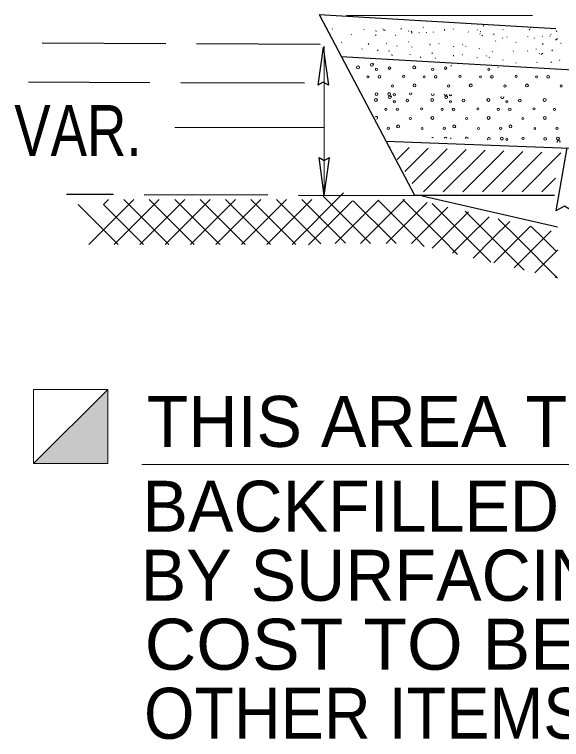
# Model space of a CAD drawing. Extents: x 326 to 700, y 421 to 686.
# Drawn here: x 434.16 to 447.45, y 584.04 to 601.64 of the extents above; entities that cross this region are included whole.
import ezdxf

# ---------------------------------------------------------------- set-up
doc = ezdxf.new("R2010")
doc.units = 0
doc.header["$LTSCALE"] = 0.5
doc.linetypes.add('LONG_DASHED', pattern=[7.5, 6, -1.5])
for name, color, linetype, lineweight in [('1', 7, 'Continuous', 13), ('13', 7, 'Continuous', 13), ('2', 7, 'Continuous', 13)]:
    doc.layers.add(name, color=color, linetype=linetype, lineweight=lineweight)

msp = doc.modelspace()

# ---------------------------------------------------------------- hatches: boundary and pattern name
at = {"layer": '1'}
msp.add_hatch(color=256, dxfattribs=at).paths.add_polyline_path([(434.6219, 590.7403), (436.4292, 592.5325), (436.4292, 590.7403)])

# ---------------------------------------------------------------- linework, layer by layer
at = {"layer": '1', "lineweight": 25}
for p, q in [((441.6606, 600.8476), (441.5342, 599.928)), ((441.6606, 600.8476), (441.7871, 599.928)), ((447.5809, 598.3997), (447.3121, 596.876)), ((441.6866, 597.2458), (441.5602, 598.1653)), ((441.6866, 597.2458), (441.8129, 598.1653))]:
    msp.add_line(p, q, dxfattribs=at)
for points in [[(441.7871, 599.928), (441.6592, 599.9991), (441.5342, 599.928)], [(441.5602, 598.1653), (441.6878, 598.0943), (441.8129, 598.1653)], [(447.733, 596.8599), (447.5249, 596.9865), (447.3121, 596.876)]]:
    msp.add_lwpolyline(points, dxfattribs=at)
at = {"layer": '1'}
msp.add_lwpolyline([(434.6219, 590.7403), (436.4292, 592.5325), (436.4292, 590.7403)], close=True, dxfattribs=at)
at = {"layer": '13', "lineweight": 25}
for p, q in [((441.5647, 601.6404), (443.8818, 597.2555)), ((441.5647, 601.6404), (447.3151, 601.3043)), ((442.1019, 600.6237), (476.1765, 598.6326)), ((443.1886, 598.5673), (476.5664, 597.2952)), ((443.8818, 597.2555), (447.2783, 597.256)), ((444.0648, 597.236), (447.3538, 596.4833))]:
    msp.add_line(p, q, dxfattribs=at)
at = {"layer": '13'}
for p, q in [((446.7431, 601.6183), (442.2308, 601.6179)), ((441.8768, 601.294), (441.8888, 601.2823)), ((442.6508, 601.2763), (442.6628, 601.288)), ((442.9398, 601.2538), (442.9458, 601.2243)), ((443.1228, 601.2633), (443.1108, 601.2929)), ((443.1524, 601.2538), (443.1643, 601.2657)), ((443.5481, 601.287), (443.5599, 601.2989)), ((443.7322, 601.2419), (443.7439, 601.2302)), ((443.8023, 601.222), (443.8142, 601.2338)), ((444.086, 601.3226), (444.0978, 601.3343)), ((444.163, 601.2102), (444.1749, 601.1983)), ((444.3295, 601.2053), (444.3415, 601.2172)), ((444.6063, 601.2811), (444.6122, 601.2516)), ((444.8188, 601.2811), (444.8308, 601.2929)), ((445.18, 601.222), (445.1918, 601.2102)), ((445.3988, 601.2692), (445.4104, 601.2575)), ((445.4753, 601.2278), (445.4873, 601.2158)), ((445.5488, 601.3698), (445.5606, 601.3578)), ((446.0283, 601.2692), (446.0348, 601.2758)), ((446.6683, 601.2817), (446.6802, 601.2698)), ((446.6873, 601.3226), (446.6991, 601.3107)), ((447.3362, 601.2224), (447.3243, 601.252)), ((442.3377, 601.1463), (442.3496, 601.1581)), ((442.9348, 601.1463), (442.9467, 601.1343)), ((443.4136, 601.1403), (443.4255, 601.1283)), ((443.8089, 601.2006), (443.8208, 601.1886)), ((443.9868, 601.1935), (443.9986, 601.2054)), ((445.4648, 601.1638), (445.4765, 601.1758)), ((445.5169, 601.1238), (445.5288, 601.1357)), ((445.8005, 601.1688), (445.8124, 601.157)), ((446.0086, 601.0764), (446.0206, 601.0646)), ((446.1197, 601.0979), (446.1314, 601.0859)), ((446.628, 601.1098), (446.6399, 601.0979)), ((446.7827, 601.0586), (446.7947, 601.0704)), ((446.9766, 601.1038), (446.9884, 601.1156)), ((447.1645, 601.1102), (447.1763, 601.1221)), ((447.1833, 601.1511), (447.1953, 601.163)), ((447.3078, 601.021), (447.3492, 601.0564)), ((441.6861, 600.8731), (441.6861, 597.2455)), ((442.1015, 600.969), (442.1134, 600.9571)), ((442.7693, 600.9098), (442.7574, 600.9393)), ((443.1948, 600.9334), (443.2066, 600.9453)), ((443.4489, 600.8685), (443.4608, 600.8803)), ((443.7327, 600.969), (443.7444, 600.9808)), ((443.8096, 600.8566), (443.8215, 600.8448)), ((444.2529, 600.9275), (444.2588, 600.898)), ((444.4654, 600.9275), (444.4773, 600.9393)), ((444.8266, 600.8685), (444.8384, 600.8566)), ((445.0453, 600.9157), (445.0571, 600.9039)), ((445.1219, 600.8743), (445.1338, 600.8623)), ((445.8432, 600.9984), (445.855, 600.9865)), ((446.3338, 600.969), (446.3457, 600.9571)), ((447.0018, 600.9098), (446.9898, 600.9393)), ((447.4271, 600.9334), (447.439, 600.9453)), ((442.5977, 600.7975), (442.6095, 600.8094)), ((442.9821, 600.7798), (442.9998, 600.7562)), ((443.2539, 600.7443), (443.2659, 600.7678)), ((444.3035, 600.6971), (444.3153, 600.7089)), ((445.4471, 600.8153), (445.459, 600.8034)), ((445.7663, 600.7443), (445.7781, 600.7323)), ((446.2746, 600.7562), (446.2865, 600.7443)), ((446.6232, 600.7503), (446.635, 600.7621)), ((446.8299, 600.7975), (446.8418, 600.8094)), ((446.9048, 600.6971), (446.9166, 600.6852)), ((446.9543, 600.6674), (446.9958, 600.7029)), ((447.2145, 600.7798), (447.2322, 600.7562)), ((443.3403, 600.6378), (443.3283, 600.6674)), ((443.7657, 600.6616), (443.7774, 600.6734)), ((444.0198, 600.5966), (444.0318, 600.6084)), ((444.3805, 600.5847), (444.3924, 600.5728)), ((444.8238, 600.6557), (444.8297, 600.6261)), ((445.0363, 600.6557), (445.0483, 600.6674)), ((445.3975, 600.5966), (445.4093, 600.5847)), ((445.6163, 600.6438), (445.6279, 600.632)), ((445.6928, 600.6024), (445.7048, 600.5904)), ((446.018, 600.5433), (446.0299, 600.5315)), ((447.4008, 600.5256), (447.4128, 600.5375)), ((444.7644, 600.3895), (444.7764, 600.4013)), ((445.8997, 600.348), (445.9115, 600.36)), ((446.3372, 600.4724), (446.349, 600.4604)), ((446.8455, 600.4843), (446.8574, 600.4724)), ((447.005, 600.3305), (447.0168, 600.3423)), ((447.1941, 600.4783), (447.2059, 600.4902)), ((440.9084, 596.0579), (442.1567, 597.3061)), ((442.6912, 596.1997), (441.6613, 597.2296)), ((436.6794, 596.0579), (435.7078, 597.0298)), ((435.9701, 596.0579), (436.9419, 597.0298)), ((436.3248, 597.0298), (436.4463, 597.1513)), ((437.2965, 596.0579), (436.3248, 597.0298)), ((436.5881, 596.0579), (437.5597, 597.0298)), ((436.9419, 597.0298), (436.8204, 597.1513)), ((436.9419, 597.0298), (437.0634, 597.1513)), ((437.9136, 596.0579), (436.9419, 597.0298)), ((437.2051, 596.0579), (438.1768, 597.0298)), ((437.5597, 597.0298), (437.4382, 597.1513)), ((437.5597, 597.0298), (437.6812, 597.1513)), ((438.5314, 596.0579), (437.5597, 597.0298)), ((437.8222, 596.0579), (438.7939, 597.0298)), ((438.1768, 597.0298), (438.0553, 597.1513)), ((438.1768, 597.0298), (438.2983, 597.1513)), ((439.1485, 596.0579), (438.1768, 597.0298)), ((438.4393, 596.0579), (439.411, 597.0298)), ((438.7939, 597.0298), (438.6724, 597.1513)), ((438.7939, 597.0298), (438.9154, 597.1513)), ((439.411, 596.4126), (438.7939, 597.0298)), ((439.411, 597.0298), (439.2895, 597.1513)), ((439.411, 597.0298), (439.5325, 597.1513)), ((439.411, 596.4126), (440.0282, 597.0298)), ((440.3828, 596.0579), (439.411, 597.0298)), ((439.6736, 596.0579), (440.6452, 597.0298)), ((440.0282, 597.0298), (439.9067, 597.1513)), ((440.0282, 597.0298), (440.1497, 597.1513)), ((440.9998, 596.0579), (440.0282, 597.0298)), ((440.2905, 596.0579), (441.2623, 597.0298)), ((440.6452, 597.0298), (440.5237, 597.1513)), ((440.6452, 597.0298), (440.7667, 597.1513)), ((441.6039, 596.0712), (440.6452, 597.0298)), ((441.2623, 597.0298), (441.1408, 597.1513)), ((441.2623, 597.0298), (441.3838, 597.1513)), ((442.2042, 596.0883), (441.2623, 597.0298)), ((441.3022, 596.0448), (442.375, 597.1177)), ((441.956, 596.0817), (443.0063, 597.1319)), ((443.3089, 596.1997), (442.3907, 597.1182)), ((442.6912, 596.1997), (443.6375, 597.146)), ((443.9261, 596.1997), (442.9941, 597.1317)), ((443.3089, 596.1997), (444.1864, 597.0772)), ((444.5432, 596.1997), (443.5978, 597.1452)), ((445.1603, 596.1997), (444.3116, 597.0484)), ((443.9261, 596.1997), (444.6881, 596.9618)), ((444.5432, 596.1997), (445.1603, 596.8168)), ((445.1603, 596.8168), (445.1132, 596.8638)), ((445.1603, 596.8168), (445.1897, 596.8463)), ((445.7774, 596.1997), (445.1603, 596.8168)), ((445.1603, 596.1997), (445.6913, 596.7308)), ((446.3944, 596.1997), (445.9148, 596.6793)), ((445.7774, 596.1997), (446.193, 596.6154)), ((446.3944, 596.1997), (446.6946, 596.4999)), ((447.0116, 596.1997), (446.7163, 596.4949)), ((439.0564, 596.0579), (439.411, 596.4126)), ((439.7656, 596.0579), (439.411, 596.4126)), ((447.0116, 596.1997), (447.1963, 596.3845)), ((442.5697, 596.0782), (442.6912, 596.1997)), ((442.8127, 596.0782), (442.6912, 596.1997)), ((443.1874, 596.0782), (443.3089, 596.1997)), ((443.4304, 596.0782), (443.3089, 596.1997)), ((443.8046, 596.0782), (443.9261, 596.1997)), ((444.1173, 596.0085), (443.9261, 596.1997)), ((444.3069, 595.9634), (444.5432, 596.1997)), ((444.9268, 595.816), (444.5432, 596.1997)), ((444.8054, 595.845), (445.1603, 596.1997)), ((445.7364, 595.6235), (445.1603, 596.1997)), ((445.3039, 595.7264), (445.7774, 596.1997)), ((446.546, 595.4311), (445.7774, 596.1997)), ((445.8027, 595.6078), (446.3944, 596.1997)), ((446.3012, 595.4893), (447.0116, 596.1997)), ((447.3556, 595.2387), (446.3944, 596.1997)), ((447.3246, 595.8868), (447.0116, 596.1997)), ((446.8003, 595.3706), (447.3583, 595.9285)), ((447.2989, 595.2522), (447.3304, 595.2838))]:
    msp.add_line(p, q, dxfattribs=at)
at = {"layer": '13', "linetype": 'LONG_DASHED', "lineweight": 25}
for p, q in [((441.5874, 600.9145), (434.7755, 600.9417)), ((441.2048, 599.9693), (434.5063, 599.9958)), ((444.0648, 597.236), (435.4235, 597.2705))]:
    msp.add_line(p, q, dxfattribs=at)
at = {"layer": '13'}
msp.add_lwpolyline([(434.6213, 590.7399), (436.4292, 590.7399), (436.4292, 592.5325), (434.6213, 592.5325)], close=True, dxfattribs=at)
at = {"layer": '2'}
for p, q in [((438.0608, 598.8974), (441.6665, 598.8974)), ((443.2775, 598.417), (443.2884, 598.4278))]:
    msp.add_line(p, q, dxfattribs=at)
at = {"layer": '2', "lineweight": 25}
for p, q in [((443.4603, 598.1225), (443.7492, 598.4113)), ((443.6431, 597.8279), (444.2098, 598.3947)), ((443.8258, 597.5333), (444.6707, 598.3781)), ((444.1008, 597.3309), (445.1314, 598.3615)), ((444.5787, 597.3315), (445.5922, 598.3448)), ((445.0567, 597.3321), (446.0528, 598.3283)), ((445.5347, 597.3328), (446.5137, 598.3118)), ((446.0127, 597.3334), (446.9744, 598.2952)), ((446.4907, 597.3341), (447.4352, 598.2786)), ((446.9686, 597.3347), (447.3011, 597.6671))]:
    msp.add_line(p, q, dxfattribs=at)
at = {"layer": '2'}
msp.add_lwpolyline([(453.8624, 597.5437), (451.9667, 590.7098), (437.2529, 590.7098)], dxfattribs=at)
for centre, radius in [((442.5081, 600.354), 0.0359), ((442.8452, 600.4179), 0.0326), ((442.9546, 600.3103), 0.0261), ((443.2703, 600.3393), 0.0308), ((443.8741, 600.354), 0.0359), ((444.3206, 600.3103), 0.0261), ((444.6363, 600.3393), 0.0308), ((445.6866, 600.3103), 0.0261), ((443.0281, 600.1266), 0.0306), ((443.6172, 600.138), 0.0278), ((444.3941, 600.1266), 0.0306), ((444.9832, 600.138), 0.0278), ((445.7601, 600.1266), 0.0306), ((446.3491, 600.138), 0.0278), ((447.126, 600.1266), 0.0306), ((442.7487, 600.125), 0.0249), ((444.1147, 600.125), 0.0249), ((445.4807, 600.125), 0.0249), ((446.8466, 600.125), 0.0249), ((443.344, 599.9024), 0.0269), ((443.8791, 599.9188), 0.0357), ((444.71, 599.9024), 0.0269), ((445.245, 599.9188), 0.0357), ((446.0759, 599.9024), 0.0269), ((446.611, 599.9188), 0.0357), ((447.4419, 599.9024), 0.0269), ((442.9562, 599.7061), 0.033), ((443.2664, 599.7091), 0.0335), ((443.2802, 599.6293), 0.0326), ((443.3911, 599.693), 0.0266), ((444.6461, 599.6293), 0.0326), ((442.9431, 599.5654), 0.0359), ((443.3896, 599.5217), 0.0261), ((443.7053, 599.5507), 0.0308), ((444.3091, 599.5654), 0.0359), ((444.7555, 599.5217), 0.0261), ((445.0712, 599.5507), 0.0308), ((445.675, 599.5654), 0.0359), ((446.1215, 599.5217), 0.0261), ((446.4372, 599.5507), 0.0308), ((447.041, 599.5654), 0.0359), ((443.1837, 599.3364), 0.0249), ((443.4631, 599.338), 0.0306), ((444.0522, 599.3494), 0.0278), ((444.5496, 599.3364), 0.0249), ((444.829, 599.338), 0.0306), ((445.4181, 599.3494), 0.0278), ((445.9156, 599.3364), 0.0249), ((446.195, 599.338), 0.0306), ((446.7841, 599.3494), 0.0278), ((447.2816, 599.3364), 0.0249), ((443.7789, 599.1138), 0.0269), ((444.314, 599.1302), 0.0357), ((445.1449, 599.1138), 0.0269), ((445.68, 599.1302), 0.0357), ((446.5109, 599.1138), 0.0269), ((447.046, 599.1302), 0.0357), ((443.4795, 598.924), 0.0345), ((444.8454, 598.924), 0.0345), ((446.2114, 598.924), 0.0345), ((443.241, 598.8782), 0.0288), ((444.0669, 598.8716), 0.0235), ((444.6069, 598.8782), 0.0288), ((445.4328, 598.8716), 0.0235), ((445.9729, 598.8782), 0.0288), ((446.7988, 598.8716), 0.0235), ((447.3389, 598.8782), 0.0288), ((445.9983, 598.626), 0.0335), ((446.123, 598.6098), 0.0266), ((446.5174, 598.636), 0.0295), ((447.0541, 598.6229), 0.033), ((447.3643, 598.626), 0.0335)]:
    msp.add_circle(centre, radius, dxfattribs=at)
for centre, radius, start, end in [((442.8351, 600.4342), 0.0476, 333.94429, 26.0557), ((443.27, 599.6456), 0.0476, 333.94429, 26.0557), ((443.7855, 599.7192), 0.0295, 142.17004, 33.17986), ((444.3222, 599.7061), 0.033, 162.80655, 12.54335), ((444.6323, 599.7091), 0.0335, 190.13774, 345.21216), ((444.636, 599.6456), 0.0476, 333.94429, 26.0557), ((444.757, 599.693), 0.0266, 169.38037, 5.96953), ((446.0121, 599.6293), 0.0326, 146.97474, 28.37516), ((446.002, 599.6456), 0.0476, 333.94429, 358.55755), ((442.9481, 599.1302), 0.0357, 284.3233, 137.58255), ((444.3222, 598.6229), 0.033, 52.42251, 123.20686), ((444.6323, 598.626), 0.0335, 18.73119, 156.89819), ((444.757, 598.6098), 0.0266, 59.03879, 116.59059), ((445.1515, 598.636), 0.0295, 320.4573, 215.17207), ((445.6881, 598.6229), 0.033, 307.85621, 227.77317), ((447.378, 598.5461), 0.0326, 334.41207, 201.21731), ((447.3679, 598.5624), 0.0476, 333.94429, 26.0557)]:
    msp.add_arc(centre, radius, start, end, dxfattribs=at)

# ---------------------------------------------------------------- texts
at = {"layer": '13'}
for s, width, p in [('VAR.', 0.8, (434.1578, 598.2042)), ('COST TO BE INCLUDED IN', 1.05, (437.3243, 585.7301)), ('OTHER ITEMS OF WORK.', 0.95, (437.3105, 584.0531))]:
    msp.add_text(s, height=1.238, dxfattribs=dict(at, width=width)).set_placement(p)
for s, p in [('THIS AREA TO BE ', (437.3755, 591.1408)), ('BACKFILLED & COMPACTED ', (437.2717, 589.0808)), ('BY SURFACING CONTRACTOR.', (437.2304, 587.4037))]:
    msp.add_text(s, height=1.238, dxfattribs=at).set_placement(p)

doc.saveas('drawing.dxf')
